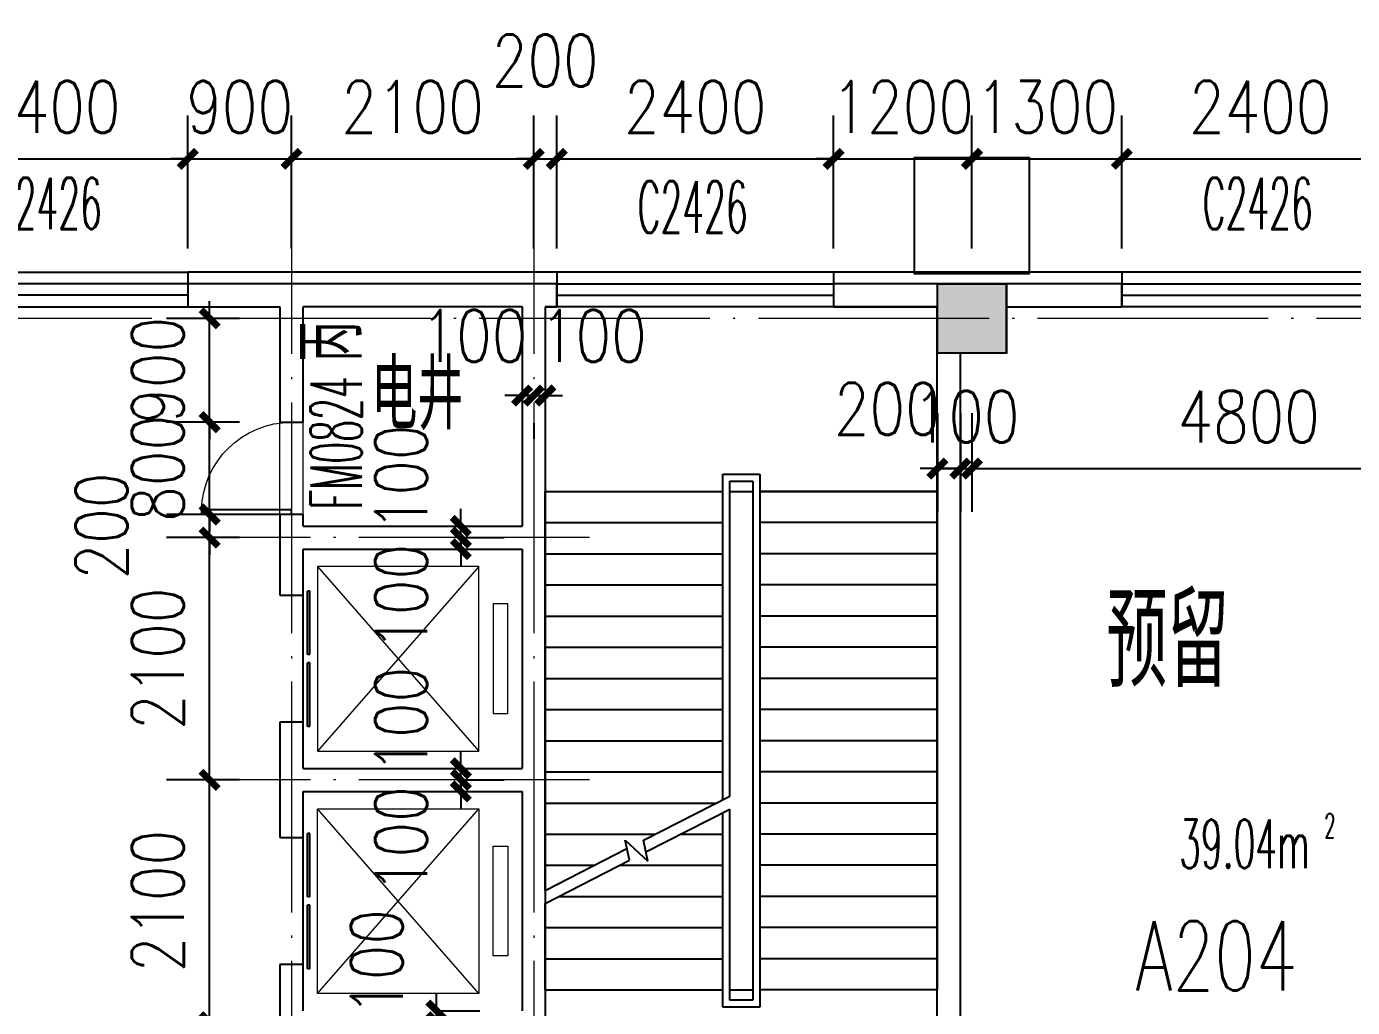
# Model space of a CAD drawing. Extents: x 1417642 to 3570900, y 124798 to 1191112.
# Drawn here: x 1503181 to 1514679, y 536399 to 544900 of the extents above; entities that cross this region are included whole.
import ezdxf

# ---------------------------------------------------------------- set-up
doc = ezdxf.new("R2010")
doc.units = 0
doc.header["$LTSCALE"] = 1000
doc.header["$MEASUREMENT"] = 0
doc.linetypes.add('DOTE', pattern=[2.42, 2, -0.2, 0.02, -0.2])
doc.layers.get('0').update_dxf_attribs({"linetype": 'CONTINUOUS'})
doc.layers.get('Defpoints').update_dxf_attribs({"linetype": 'CONTINUOUS'})
for name, color, linetype in [('colu', 2, 'CONTINUOUS'), ('COLUMN', 9, 'CONTINUOUS'), ('DIM_SYMB', 3, 'CONTINUOUS'), ('DOTE', 1, 'DOTE'), ('PUB_DIM', 3, 'CONTINUOUS'), ('PUB_HATCH', 8, 'CONTINUOUS'), ('PUB_TEXT', 40, 'CONTINUOUS'), ('SPACE', 7, 'CONTINUOUS'), ('STAIR', 2, 'CONTINUOUS'), ('SURFACE', 6, 'CONTINUOUS'), ('tiaozheng', 20, 'CONTINUOUS'), ('WALL', 4, 'CONTINUOUS'), ('WINDOW', 2, 'CONTINUOUS'), ('WINDOW_TEXT', 7, 'CONTINUOUS'), ('填充', 252, 'CONTINUOUS'), ('柱填充 @ 1', 8, 'CONTINUOUS'), ('立面造型', 40, 'CONTINUOUS')]:
    doc.layers.add(name, color=color, linetype=linetype)
doc.styles.add('_TCH_SPACE', font='ROMANS', dxfattribs={"width": 0.7, "height": 5, "bigfont": 'Z'})
doc.styles.add('_TCH_WINDOW', font='ROMANS.shx', dxfattribs={"width": 0.7, "height": 400, "bigfont": 'Z.shx'})
doc.styles.add('DIM_FONT', font='SIMPLEX.shx', dxfattribs={"width": 0.8})
doc.styles.add('Z', font='ROMANS', dxfattribs={"width": 0.7, "bigfont": 'Z'})
doc.dimstyles.new('DIMN150', dxfattribs={"dimscale": 1.5, "dimtxt": 300, "dimasz": 100, "dimexe": 250, "dimexo": 300, "dimgap": 150, "dimtad": 1, "dimdec": 0, "dimzin": 0, "dimdsep": 46, "dimtxsty": 'DIM_FONT', "dimblk": 'ARCHTICK', "dimcen": 0.09, "dimdle": 1.5, "dimclrt": 7, "dimazin": 2, "dimtfac": 1, "dimtdec": 0, "dimtix": 1, "dimtmove": 2, "dimatfit": 3, "dimldrblk": 'ARCHTICK', "dimfxl": 1, "dimtolj": 1, "dimtzin": 0, "dimarcsym": 0})

# ---------------------------------------------------------------- blocks, each defined once
blk = doc.blocks.new('5873')
at = {"layer": '柱填充 @ 1', "ltscale": 1000}
blk.add_hatch(color=256, dxfattribs=at).paths.add_polyline_path([(1575228, 714085), (1575828, 714085), (1575828, 713485), (1575228, 713485)])
at = {"layer": 'colu', "ltscale": 1000}
blk.add_lwpolyline([(1575228, 714085), (1575828, 714085), (1575828, 713485), (1575228, 713485)], close=True, dxfattribs=at)
blk = doc.blocks.new('_ArchTick')
at = {"color": 0, "linetype": 'ByBlock', "const_width": 0.4}
blk.add_lwpolyline([(-0.5, -0.5), (0.5, 0.5)], dxfattribs=at)
blk = doc.blocks.new('*D2365')
at = {"layer": 'Defpoints', "color": 0}
for p in [(1506318, 536371), (1506736, 536371), (1506318, 536271)]:
    blk.add_point(p, dxfattribs=at)
at = {"layer": 'PUB_DIM', "color": 0, "lineweight": -2}
for p, q in [((1506736, 536371), (1506736, 536521)), ((1506736, 536271), (1506736, 536371)), ((1506768, 536371), (1507111, 536371)), ((1506736, 536271), (1506736, 536121)), ((1506768, 536271), (1507111, 536271))]:
    blk.add_line(p, q, dxfattribs=at)
at = {"layer": 'PUB_DIM', "color": 0, "lineweight": -2, "xscale": 150, "yscale": 150, "zscale": 150}
for p, rotation in [((1506736, 536371), 270), ((1506736, 536271), 90)]:
    blk.add_blockref('_ArchTick', p, dxfattribs=dict(at, rotation=rotation))
at = {"layer": 'PUB_DIM', "color": 7, "insert": (1506218, 536789), "char_height": 450, "attachment_point": 5, "rotation": 90, "style": 'DIM_FONT'}
blk.add_mtext('\\A1;100', dxfattribs=at)
blk = doc.blocks.new('*D2366')
at = {"layer": 'Defpoints', "color": 0}
for p in [(1506318, 536271), (1506736, 536271), (1506318, 536171)]:
    blk.add_point(p, dxfattribs=at)
at = {"layer": 'PUB_DIM', "color": 0, "lineweight": -2}
for p, q in [((1506736, 536271), (1506736, 536421)), ((1506736, 536171), (1506736, 536271)), ((1506768, 536271), (1507111, 536271)), ((1506736, 536171), (1506736, 536021)), ((1506768, 536171), (1507111, 536171))]:
    blk.add_line(p, q, dxfattribs=at)
at = {"layer": 'PUB_DIM', "color": 0, "lineweight": -2, "xscale": 150, "yscale": 150, "zscale": 150}
for p, rotation in [((1506736, 536271), 270), ((1506736, 536171), 90)]:
    blk.add_blockref('_ArchTick', p, dxfattribs=dict(at, rotation=rotation))
at = {"layer": 'PUB_DIM', "color": 7, "insert": (1506218, 535753), "char_height": 450, "attachment_point": 5, "rotation": 90, "style": 'DIM_FONT'}
blk.add_mtext('\\A1;100', dxfattribs=at)
blk = doc.blocks.new('*D2367')
at = {"layer": 'Defpoints', "color": 0}
for p in [(1506529, 538471), (1506947, 538471), (1506529, 538371)]:
    blk.add_point(p, dxfattribs=at)
at = {"layer": 'PUB_DIM', "color": 0, "lineweight": -2}
for p, q in [((1506947, 538471), (1506947, 538621)), ((1506947, 538371), (1506947, 538471)), ((1506979, 538471), (1507322, 538471)), ((1506947, 538371), (1506947, 538221)), ((1506979, 538371), (1507322, 538371))]:
    blk.add_line(p, q, dxfattribs=at)
at = {"layer": 'PUB_DIM', "color": 0, "lineweight": -2, "xscale": 150, "yscale": 150, "zscale": 150}
for p, rotation in [((1506947, 538471), 270), ((1506947, 538371), 90)]:
    blk.add_blockref('_ArchTick', p, dxfattribs=dict(at, rotation=rotation))
at = {"layer": 'PUB_DIM', "color": 7, "insert": (1506429, 538889), "char_height": 450, "attachment_point": 5, "rotation": 90, "style": 'DIM_FONT'}
blk.add_mtext('\\A1;100', dxfattribs=at)
blk = doc.blocks.new('*D2368')
at = {"layer": 'Defpoints', "color": 0}
for p in [(1506529, 538371), (1506947, 538371), (1506529, 538271)]:
    blk.add_point(p, dxfattribs=at)
at = {"layer": 'PUB_DIM', "color": 0, "lineweight": -2}
for p, q in [((1506947, 538371), (1506947, 538521)), ((1506947, 538271), (1506947, 538371)), ((1506979, 538371), (1507322, 538371)), ((1506947, 538271), (1506947, 538121)), ((1506979, 538271), (1507322, 538271))]:
    blk.add_line(p, q, dxfattribs=at)
at = {"layer": 'PUB_DIM', "color": 0, "lineweight": -2, "xscale": 150, "yscale": 150, "zscale": 150}
for p, rotation in [((1506947, 538371), 270), ((1506947, 538271), 90)]:
    blk.add_blockref('_ArchTick', p, dxfattribs=dict(at, rotation=rotation))
at = {"layer": 'PUB_DIM', "color": 7, "insert": (1506429, 537853), "char_height": 450, "attachment_point": 5, "rotation": 90, "style": 'DIM_FONT'}
blk.add_mtext('\\A1;100', dxfattribs=at)
blk = doc.blocks.new('*D2369')
at = {"layer": 'Defpoints', "color": 0}
for p in [(1506529, 540571), (1506947, 540571), (1506529, 540471)]:
    blk.add_point(p, dxfattribs=at)
at = {"layer": 'PUB_DIM', "color": 0, "lineweight": -2}
for p, q in [((1506947, 540571), (1506947, 540721)), ((1506947, 540471), (1506947, 540571)), ((1506979, 540571), (1507322, 540571)), ((1506947, 540471), (1506947, 540321)), ((1506979, 540471), (1507322, 540471))]:
    blk.add_line(p, q, dxfattribs=at)
at = {"layer": 'PUB_DIM', "color": 0, "lineweight": -2, "xscale": 150, "yscale": 150, "zscale": 150}
for p, rotation in [((1506947, 540571), 270), ((1506947, 540471), 90)]:
    blk.add_blockref('_ArchTick', p, dxfattribs=dict(at, rotation=rotation))
at = {"layer": 'PUB_DIM', "color": 7, "insert": (1506429, 540989), "char_height": 450, "attachment_point": 5, "rotation": 90, "style": 'DIM_FONT'}
blk.add_mtext('\\A1;100', dxfattribs=at)
blk = doc.blocks.new('*D2370')
at = {"layer": 'Defpoints', "color": 0}
for p in [(1506529, 540471), (1506947, 540471), (1506529, 540371)]:
    blk.add_point(p, dxfattribs=at)
at = {"layer": 'PUB_DIM', "color": 0, "lineweight": -2}
for p, q in [((1506947, 540471), (1506947, 540621)), ((1506947, 540371), (1506947, 540471)), ((1506979, 540471), (1507322, 540471)), ((1506947, 540371), (1506947, 540221)), ((1506979, 540371), (1507322, 540371))]:
    blk.add_line(p, q, dxfattribs=at)
at = {"layer": 'PUB_DIM', "color": 0, "lineweight": -2, "xscale": 150, "yscale": 150, "zscale": 150}
for p, rotation in [((1506947, 540471), 270), ((1506947, 540371), 90)]:
    blk.add_blockref('_ArchTick', p, dxfattribs=dict(at, rotation=rotation))
at = {"layer": 'PUB_DIM', "color": 7, "insert": (1506429, 539953), "char_height": 450, "attachment_point": 5, "rotation": 90, "style": 'DIM_FONT'}
blk.add_mtext('\\A1;100', dxfattribs=at)
blk = doc.blocks.new('*D2371')
at = {"layer": 'Defpoints', "color": 0}
for p in [(1507479, 541913), (1507579, 541913), (1507579, 541702)]:
    blk.add_point(p, dxfattribs=at)
at = {"layer": 'PUB_DIM', "color": 0, "lineweight": -2}
for p, q in [((1507479, 541702), (1507329, 541702)), ((1507479, 541702), (1507579, 541702)), ((1507579, 541702), (1507729, 541702)), ((1507479, 541463), (1507479, 541327)), ((1507579, 541463), (1507579, 541327))]:
    blk.add_line(p, q, dxfattribs=at)
at = {"layer": 'PUB_DIM', "color": 0, "lineweight": -2, "xscale": 150, "yscale": 150, "zscale": 150}
blk.add_blockref('_ArchTick', (1507479, 541702), dxfattribs=at)
at = {"layer": 'PUB_DIM', "color": 0, "lineweight": -2, "xscale": 150, "yscale": 150, "zscale": 150, "rotation": 180}
blk.add_blockref('_ArchTick', (1507579, 541702), dxfattribs=at)
at = {"layer": 'PUB_DIM', "color": 7, "insert": (1507061, 542219), "char_height": 450, "attachment_point": 5, "style": 'DIM_FONT'}
blk.add_mtext('\\A1;100', dxfattribs=at)
blk = doc.blocks.new('*D2372')
at = {"layer": 'Defpoints', "color": 0}
for p in [(1507579, 541913), (1507679, 541913), (1507679, 541702)]:
    blk.add_point(p, dxfattribs=at)
at = {"layer": 'PUB_DIM', "color": 0, "lineweight": -2}
for p, q in [((1507579, 541702), (1507429, 541702)), ((1507579, 541702), (1507679, 541702)), ((1507679, 541702), (1507829, 541702)), ((1507579, 541463), (1507579, 541327)), ((1507679, 541463), (1507679, 541327))]:
    blk.add_line(p, q, dxfattribs=at)
at = {"layer": 'PUB_DIM', "color": 0, "lineweight": -2, "xscale": 150, "yscale": 150, "zscale": 150}
blk.add_blockref('_ArchTick', (1507579, 541702), dxfattribs=at)
at = {"layer": 'PUB_DIM', "color": 0, "lineweight": -2, "xscale": 150, "yscale": 150, "zscale": 150, "rotation": 180}
blk.add_blockref('_ArchTick', (1507679, 541702), dxfattribs=at)
at = {"layer": 'PUB_DIM', "color": 7, "insert": (1508096, 542219), "char_height": 450, "attachment_point": 5, "style": 'DIM_FONT'}
blk.add_mtext('\\A1;100', dxfattribs=at)
blk = doc.blocks.new('*D2734')
at = {"layer": 'Defpoints', "color": 0}
for p in [(1504769, 542371), (1505479, 542371), (1505479, 541471)]:
    blk.add_point(p, dxfattribs=at)
at = {"layer": 'PUB_DIM', "color": 0, "lineweight": -2}
for p, q in [((1504769, 542371), (1504769, 542521)), ((1505029, 542371), (1504394, 542371)), ((1504769, 541471), (1504769, 542371)), ((1505029, 541471), (1504394, 541471)), ((1504769, 541471), (1504769, 541321))]:
    blk.add_line(p, q, dxfattribs=at)
at = {"layer": 'PUB_DIM', "color": 0, "lineweight": -2, "xscale": 150, "yscale": 150, "zscale": 150}
for p, rotation in [((1504769, 542371), 270), ((1504769, 541471), 90)]:
    blk.add_blockref('_ArchTick', p, dxfattribs=dict(at, rotation=rotation))
at = {"layer": 'PUB_DIM', "color": 7, "insert": (1504319, 541921), "char_height": 450, "attachment_point": 5, "rotation": 90, "style": 'DIM_FONT'}
blk.add_mtext('\\A1;900', dxfattribs=at)
blk = doc.blocks.new('*D2735')
at = {"layer": 'Defpoints', "color": 0}
for p in [(1504769, 541471), (1505479, 541471), (1505479, 540671)]:
    blk.add_point(p, dxfattribs=at)
at = {"layer": 'PUB_DIM', "color": 0, "lineweight": -2}
for p, q in [((1504769, 541471), (1504769, 541621)), ((1505029, 541471), (1504394, 541471)), ((1504769, 540671), (1504769, 541471)), ((1505029, 540671), (1504394, 540671)), ((1504769, 540671), (1504769, 540521))]:
    blk.add_line(p, q, dxfattribs=at)
at = {"layer": 'PUB_DIM', "color": 0, "lineweight": -2, "xscale": 150, "yscale": 150, "zscale": 150}
for p, rotation in [((1504769, 541471), 270), ((1504769, 540671), 90)]:
    blk.add_blockref('_ArchTick', p, dxfattribs=dict(at, rotation=rotation))
at = {"layer": 'PUB_DIM', "color": 7, "insert": (1504319, 541071), "char_height": 450, "attachment_point": 5, "rotation": 90, "style": 'DIM_FONT'}
blk.add_mtext('\\A1;800', dxfattribs=at)
blk = doc.blocks.new('*D2736')
at = {"layer": 'Defpoints', "color": 0}
for p in [(1504769, 540671), (1505479, 540671), (1505479, 540471)]:
    blk.add_point(p, dxfattribs=at)
at = {"layer": 'PUB_DIM', "color": 0, "lineweight": -2}
for p, q in [((1504769, 540671), (1504769, 540821)), ((1505029, 540671), (1504394, 540671)), ((1504769, 540471), (1504769, 540671)), ((1505029, 540471), (1504394, 540471)), ((1504769, 540471), (1504769, 540321))]:
    blk.add_line(p, q, dxfattribs=at)
at = {"layer": 'PUB_DIM', "color": 0, "lineweight": -2, "xscale": 150, "yscale": 150, "zscale": 150}
for p, rotation in [((1504769, 540671), 270), ((1504769, 540471), 90)]:
    blk.add_blockref('_ArchTick', p, dxfattribs=dict(at, rotation=rotation))
at = {"layer": 'PUB_DIM', "color": 7, "insert": (1503831, 540571), "char_height": 450, "attachment_point": 5, "rotation": 90, "style": 'DIM_FONT'}
blk.add_mtext('\\A1;200', dxfattribs=at)
blk = doc.blocks.new('*D2737')
at = {"layer": 'Defpoints', "color": 0}
for p in [(1504769, 540471), (1505479, 540471), (1505479, 538371)]:
    blk.add_point(p, dxfattribs=at)
at = {"layer": 'PUB_DIM', "color": 0, "lineweight": -2}
for p, q in [((1505029, 540471), (1504394, 540471)), ((1504769, 538369), (1504769, 540473)), ((1505029, 538371), (1504394, 538371))]:
    blk.add_line(p, q, dxfattribs=at)
at = {"layer": 'PUB_DIM', "color": 0, "lineweight": -2, "xscale": 150, "yscale": 150, "zscale": 150}
for p, rotation in [((1504769, 540471), 90), ((1504769, 538371), 270)]:
    blk.add_blockref('_ArchTick', p, dxfattribs=dict(at, rotation=rotation))
at = {"layer": 'PUB_DIM', "color": 7, "insert": (1504319, 539421), "char_height": 450, "attachment_point": 5, "rotation": 90, "style": 'DIM_FONT'}
blk.add_mtext('\\A1;2100', dxfattribs=at)
blk = doc.blocks.new('*D2738')
at = {"layer": 'Defpoints', "color": 0}
for p in [(1504769, 538371), (1505479, 538371), (1505479, 536271)]:
    blk.add_point(p, dxfattribs=at)
at = {"layer": 'PUB_DIM', "color": 0, "lineweight": -2}
for p, q in [((1505029, 538371), (1504394, 538371)), ((1504769, 536269), (1504769, 538373)), ((1505029, 536271), (1504394, 536271))]:
    blk.add_line(p, q, dxfattribs=at)
at = {"layer": 'PUB_DIM', "color": 0, "lineweight": -2, "xscale": 150, "yscale": 150, "zscale": 150}
for p, rotation in [((1504769, 538371), 90), ((1504769, 536271), 270)]:
    blk.add_blockref('_ArchTick', p, dxfattribs=dict(at, rotation=rotation))
at = {"layer": 'PUB_DIM', "color": 7, "insert": (1504319, 537321), "char_height": 450, "attachment_point": 5, "rotation": 90, "style": 'DIM_FONT'}
blk.add_mtext('\\A1;2100', dxfattribs=at)
blk = doc.blocks.new('*D3037')
at = {"layer": 'Defpoints', "color": 0}
for p in [(1511079, 541999), (1511279, 541999), (1511279, 541069)]:
    blk.add_point(p, dxfattribs=at)
at = {"layer": 'PUB_DIM', "color": 0, "lineweight": -2}
for p, q in [((1511079, 541549), (1511079, 540694)), ((1511279, 541549), (1511279, 540694)), ((1511079, 541069), (1510929, 541069)), ((1511079, 541069), (1511279, 541069)), ((1511279, 541069), (1511429, 541069))]:
    blk.add_line(p, q, dxfattribs=at)
at = {"layer": 'PUB_DIM', "color": 0, "lineweight": -2, "xscale": 150, "yscale": 150, "zscale": 150}
blk.add_blockref('_ArchTick', (1511079, 541069), dxfattribs=at)
at = {"layer": 'PUB_DIM', "color": 0, "lineweight": -2, "xscale": 150, "yscale": 150, "zscale": 150, "rotation": 180}
blk.add_blockref('_ArchTick', (1511279, 541069), dxfattribs=at)
at = {"layer": 'PUB_DIM', "color": 7, "insert": (1510645, 541586), "char_height": 450, "attachment_point": 5, "style": 'DIM_FONT'}
blk.add_mtext('\\A1;200', dxfattribs=at)
blk = doc.blocks.new('*D3038')
at = {"layer": 'Defpoints', "color": 0}
for p in [(1511279, 541999), (1511379, 541999), (1511379, 541069)]:
    blk.add_point(p, dxfattribs=at)
at = {"layer": 'PUB_DIM', "color": 0, "lineweight": -2}
for p, q in [((1511279, 541549), (1511279, 540694)), ((1511379, 541549), (1511379, 540694)), ((1511279, 541069), (1511129, 541069)), ((1511279, 541069), (1511379, 541069)), ((1511379, 541069), (1511529, 541069))]:
    blk.add_line(p, q, dxfattribs=at)
at = {"layer": 'PUB_DIM', "color": 0, "lineweight": -2, "xscale": 150, "yscale": 150, "zscale": 150}
blk.add_blockref('_ArchTick', (1511279, 541069), dxfattribs=at)
at = {"layer": 'PUB_DIM', "color": 0, "lineweight": -2, "xscale": 150, "yscale": 150, "zscale": 150, "rotation": 180}
blk.add_blockref('_ArchTick', (1511379, 541069), dxfattribs=at)
at = {"layer": 'PUB_DIM', "color": 7, "insert": (1511329, 541519), "char_height": 450, "attachment_point": 5, "style": 'DIM_FONT'}
blk.add_mtext('\\A1;100', dxfattribs=at)
blk = doc.blocks.new('*D3039')
at = {"layer": 'Defpoints', "color": 0}
for p in [(1511379, 541999), (1516179, 541999), (1516179, 541069)]:
    blk.add_point(p, dxfattribs=at)
at = {"layer": 'PUB_DIM', "color": 0, "lineweight": -2}
for p, q in [((1511379, 541549), (1511379, 540694)), ((1516179, 541549), (1516179, 540694)), ((1511376, 541069), (1516181, 541069))]:
    blk.add_line(p, q, dxfattribs=at)
at = {"layer": 'PUB_DIM', "color": 0, "lineweight": -2, "xscale": 150, "yscale": 150, "zscale": 150, "rotation": 180}
blk.add_blockref('_ArchTick', (1511379, 541069), dxfattribs=at)
at = {"layer": 'PUB_DIM', "color": 0, "lineweight": -2, "xscale": 150, "yscale": 150, "zscale": 150}
blk.add_blockref('_ArchTick', (1516179, 541069), dxfattribs=at)
at = {"layer": 'PUB_DIM', "color": 7, "insert": (1513779, 541519), "char_height": 450, "attachment_point": 5, "style": 'DIM_FONT'}
blk.add_mtext('\\A1;4800', dxfattribs=at)
blk = doc.blocks.new('*D3158')
at = {"layer": 'Defpoints', "color": 0}
for p in [(1515079, 543753), (1512679, 542527), (1515079, 542527)]:
    blk.add_point(p, dxfattribs=at)
at = {"layer": 'PUB_DIM', "color": 0, "lineweight": -2}
for p, q in [((1512679, 542977), (1512679, 544128)), ((1515079, 542977), (1515079, 544128)), ((1512676, 543753), (1515081, 543753))]:
    blk.add_line(p, q, dxfattribs=at)
at = {"layer": 'PUB_DIM', "color": 0, "lineweight": -2, "xscale": 150, "yscale": 150, "zscale": 150, "rotation": 180}
blk.add_blockref('_ArchTick', (1512679, 543753), dxfattribs=at)
at = {"layer": 'PUB_DIM', "color": 0, "lineweight": -2, "xscale": 150, "yscale": 150, "zscale": 150}
blk.add_blockref('_ArchTick', (1515079, 543753), dxfattribs=at)
at = {"layer": 'PUB_DIM', "color": 7, "insert": (1513879, 544203), "char_height": 450, "attachment_point": 5, "style": 'DIM_FONT'}
blk.add_mtext('\\A1;2400', dxfattribs=at)
blk = doc.blocks.new('*D3159')
at = {"layer": 'Defpoints', "color": 0}
for p in [(1512679, 543753), (1511379, 542527), (1512679, 542527)]:
    blk.add_point(p, dxfattribs=at)
at = {"layer": 'PUB_DIM', "color": 0, "lineweight": -2}
for p, q in [((1511379, 542977), (1511379, 544128)), ((1512679, 542977), (1512679, 544128)), ((1511379, 543753), (1511229, 543753)), ((1511379, 543753), (1512679, 543753)), ((1512679, 543753), (1512829, 543753))]:
    blk.add_line(p, q, dxfattribs=at)
at = {"layer": 'PUB_DIM', "color": 0, "lineweight": -2, "xscale": 150, "yscale": 150, "zscale": 150}
blk.add_blockref('_ArchTick', (1511379, 543753), dxfattribs=at)
at = {"layer": 'PUB_DIM', "color": 0, "lineweight": -2, "xscale": 150, "yscale": 150, "zscale": 150, "rotation": 180}
blk.add_blockref('_ArchTick', (1512679, 543753), dxfattribs=at)
at = {"layer": 'PUB_DIM', "color": 7, "insert": (1512029, 544203), "char_height": 450, "attachment_point": 5, "style": 'DIM_FONT'}
blk.add_mtext('\\A1;1300', dxfattribs=at)
blk = doc.blocks.new('*D3160')
at = {"layer": 'Defpoints', "color": 0}
for p in [(1511379, 543753), (1510179, 542527), (1511379, 542527)]:
    blk.add_point(p, dxfattribs=at)
at = {"layer": 'PUB_DIM', "color": 0, "lineweight": -2}
for p, q in [((1510179, 542977), (1510179, 544128)), ((1511379, 542977), (1511379, 544128)), ((1510179, 543753), (1510029, 543753)), ((1510179, 543753), (1511379, 543753)), ((1511379, 543753), (1511529, 543753))]:
    blk.add_line(p, q, dxfattribs=at)
at = {"layer": 'PUB_DIM', "color": 0, "lineweight": -2, "xscale": 150, "yscale": 150, "zscale": 150}
blk.add_blockref('_ArchTick', (1510179, 543753), dxfattribs=at)
at = {"layer": 'PUB_DIM', "color": 0, "lineweight": -2, "xscale": 150, "yscale": 150, "zscale": 150, "rotation": 180}
blk.add_blockref('_ArchTick', (1511379, 543753), dxfattribs=at)
at = {"layer": 'PUB_DIM', "color": 7, "insert": (1510779, 544203), "char_height": 450, "attachment_point": 5, "style": 'DIM_FONT'}
blk.add_mtext('\\A1;1200', dxfattribs=at)
blk = doc.blocks.new('*D3161')
at = {"layer": 'Defpoints', "color": 0}
for p in [(1510179, 543753), (1507779, 542527), (1510179, 542527)]:
    blk.add_point(p, dxfattribs=at)
at = {"layer": 'PUB_DIM', "color": 0, "lineweight": -2}
for p, q in [((1507779, 542977), (1507779, 544128)), ((1510179, 542977), (1510179, 544128)), ((1507776, 543753), (1510181, 543753))]:
    blk.add_line(p, q, dxfattribs=at)
at = {"layer": 'PUB_DIM', "color": 0, "lineweight": -2, "xscale": 150, "yscale": 150, "zscale": 150, "rotation": 180}
blk.add_blockref('_ArchTick', (1507779, 543753), dxfattribs=at)
at = {"layer": 'PUB_DIM', "color": 0, "lineweight": -2, "xscale": 150, "yscale": 150, "zscale": 150}
blk.add_blockref('_ArchTick', (1510179, 543753), dxfattribs=at)
at = {"layer": 'PUB_DIM', "color": 7, "insert": (1508979, 544203), "char_height": 450, "attachment_point": 5, "style": 'DIM_FONT'}
blk.add_mtext('\\A1;2400', dxfattribs=at)
blk = doc.blocks.new('*D3162')
at = {"layer": 'Defpoints', "color": 0}
for p in [(1507779, 543753), (1507579, 542527), (1507779, 542527)]:
    blk.add_point(p, dxfattribs=at)
at = {"layer": 'PUB_DIM', "color": 0, "lineweight": -2}
for p, q in [((1507579, 542977), (1507579, 544128)), ((1507779, 542977), (1507779, 544128)), ((1507579, 543753), (1507429, 543753)), ((1507579, 543753), (1507779, 543753)), ((1507779, 543753), (1507929, 543753))]:
    blk.add_line(p, q, dxfattribs=at)
at = {"layer": 'PUB_DIM', "color": 0, "lineweight": -2, "xscale": 150, "yscale": 150, "zscale": 150}
blk.add_blockref('_ArchTick', (1507579, 543753), dxfattribs=at)
at = {"layer": 'PUB_DIM', "color": 0, "lineweight": -2, "xscale": 150, "yscale": 150, "zscale": 150, "rotation": 180}
blk.add_blockref('_ArchTick', (1507779, 543753), dxfattribs=at)
at = {"layer": 'PUB_DIM', "color": 7, "insert": (1507679, 544605), "char_height": 450, "attachment_point": 5, "style": 'DIM_FONT'}
blk.add_mtext('\\A1;200', dxfattribs=at)
blk = doc.blocks.new('*D3163')
at = {"layer": 'Defpoints', "color": 0}
for p in [(1507579, 543753), (1505479, 542527), (1507579, 542527)]:
    blk.add_point(p, dxfattribs=at)
at = {"layer": 'PUB_DIM', "color": 0, "lineweight": -2}
for p, q in [((1505479, 542977), (1505479, 544128)), ((1507579, 542977), (1507579, 544128)), ((1505476, 543753), (1507581, 543753))]:
    blk.add_line(p, q, dxfattribs=at)
at = {"layer": 'PUB_DIM', "color": 0, "lineweight": -2, "xscale": 150, "yscale": 150, "zscale": 150, "rotation": 180}
blk.add_blockref('_ArchTick', (1505479, 543753), dxfattribs=at)
at = {"layer": 'PUB_DIM', "color": 0, "lineweight": -2, "xscale": 150, "yscale": 150, "zscale": 150}
blk.add_blockref('_ArchTick', (1507579, 543753), dxfattribs=at)
at = {"layer": 'PUB_DIM', "color": 7, "insert": (1506529, 544203), "char_height": 450, "attachment_point": 5, "style": 'DIM_FONT'}
blk.add_mtext('\\A1;2100', dxfattribs=at)
blk = doc.blocks.new('*D3164')
at = {"layer": 'Defpoints', "color": 0}
for p in [(1505479, 543753), (1504579, 542527), (1505479, 542527)]:
    blk.add_point(p, dxfattribs=at)
at = {"layer": 'PUB_DIM', "color": 0, "lineweight": -2}
for p, q in [((1504579, 542977), (1504579, 544128)), ((1505479, 542977), (1505479, 544128)), ((1504579, 543753), (1504429, 543753)), ((1504579, 543753), (1505479, 543753)), ((1505479, 543753), (1505629, 543753))]:
    blk.add_line(p, q, dxfattribs=at)
at = {"layer": 'PUB_DIM', "color": 0, "lineweight": -2, "xscale": 150, "yscale": 150, "zscale": 150}
blk.add_blockref('_ArchTick', (1504579, 543753), dxfattribs=at)
at = {"layer": 'PUB_DIM', "color": 0, "lineweight": -2, "xscale": 150, "yscale": 150, "zscale": 150, "rotation": 180}
blk.add_blockref('_ArchTick', (1505479, 543753), dxfattribs=at)
at = {"layer": 'PUB_DIM', "color": 7, "insert": (1505029, 544203), "char_height": 450, "attachment_point": 5, "style": 'DIM_FONT'}
blk.add_mtext('\\A1;900', dxfattribs=at)
blk = doc.blocks.new('*D3165')
at = {"layer": 'Defpoints', "color": 0}
for p in [(1504579, 543753), (1502179, 542527), (1504579, 542527)]:
    blk.add_point(p, dxfattribs=at)
at = {"layer": 'PUB_DIM', "color": 0, "lineweight": -2}
for p, q in [((1502179, 542977), (1502179, 544128)), ((1504579, 542977), (1504579, 544128)), ((1502176, 543753), (1504581, 543753))]:
    blk.add_line(p, q, dxfattribs=at)
at = {"layer": 'PUB_DIM', "color": 0, "lineweight": -2, "xscale": 150, "yscale": 150, "zscale": 150, "rotation": 180}
blk.add_blockref('_ArchTick', (1502179, 543753), dxfattribs=at)
at = {"layer": 'PUB_DIM', "color": 0, "lineweight": -2, "xscale": 150, "yscale": 150, "zscale": 150}
blk.add_blockref('_ArchTick', (1504579, 543753), dxfattribs=at)
at = {"layer": 'PUB_DIM', "color": 7, "insert": (1503379, 544203), "char_height": 450, "attachment_point": 5, "style": 'DIM_FONT'}
blk.add_mtext('\\A1;2400', dxfattribs=at)
blk = doc.blocks.new('_FZH')
blk.add_lwpolyline([(-0.5, -0.5), (0.5, -0.5), (0.5, 0.5), (-0.5, 0.5)], close=True)
at = {"layer": 'PUB_HATCH'}
blk.add_solid([(-0.5, -0.5), (0.5, -0.5), (-0.5, 0.5), (0.5, 0.5)], dxfattribs=at)
blk = doc.blocks.new('$DorLib2D$00000001')
for p, q in [((0.45, 0.975), (0.5, 0.975)), ((0.45, 0), (0.45, 0.975)), ((0.5, 0), (0.5, 0.975)), ((0.5, 0), (0.45, 0))]:
    blk.add_line(p, q)
at = {"lineweight": 13}
blk.add_arc((0.475, 0), 0.975, 91.4693, 180, dxfattribs=at)
blk = doc.blocks.new('$TCHSYS$WIN2D')
for p, q in [((-0.5, 0.5), (0.5, 0.5)), ((-0.5, 0.5), (-0.5, -0.5)), ((0.5, 0.5), (0.5, -0.5)), ((0.5, 0.1667), (-0.5, 0.1667)), ((0.5, -0.1667), (-0.5, -0.1667)), ((-0.5, -0.5), (0.5, -0.5))]:
    blk.add_line(p, q)
blk = doc.blocks.new('$DORLIB2D$00000127')
at = {"color": 0}
for points in [[(-0.533, 0.795), (-0.533, 0.69)], [(-0.033, 0.795), (-0.533, 0.795)], [(-0.033, 0.795), (-0.033, 0.69)], [(0.533, 0.795), (0.033, 0.795)], [(0.033, 0.795), (0.033, 0.69)], [(0.533, 0.795), (0.533, 0.69)], [(-0.033, 0.69), (-0.533, 0.69)], [(0.533, 0.69), (0.033, 0.69)], [(0.5, 0.5), (-0.5, 0.5)]]:
    blk.add_lwpolyline(points, dxfattribs=at)

msp = doc.modelspace()

# ---------------------------------------------------------------- linework, layer by layer
at = {"layer": 'DIM_SYMB'}
for points in [[(1510278.7, 536415.9, 0, 0, 0), (1510278.7, 541670.9, 0, 0, 0), (1508478.7, 541670.9, 0, 0, 0), (1508478.7, 538350.9, 120, 0, 0), (1508478.7, 537900.9, 0, 0, 0)], [(1508478.7, 536415.9, 0, 0, 0), (1508478.7, 537180.9, 120, 0, 0), (1508478.7, 537630.9, 0, 0, 0)]]:
    msp.add_lwpolyline(points, format="xyseb", dxfattribs=at)
at = {"layer": 'DOTE', "lineweight": 0, "elevation": 0}
for points in [[(1505478.7, 544062.6), (1505478.7, 532145.9)], [(1507578.7, 544062.6), (1507578.7, 532145.9)], [(1596227.1, 542370.9), (1431752.3, 542370.9)], [(1508062.8, 540470.9), (1504567.4, 540470.9)], [(1508062.8, 538370.9), (1504567.4, 538370.9)]]:
    msp.add_lwpolyline(points, dxfattribs=at)
at = {"layer": 'STAIR'}
for p, q in [((1511078.7, 542470.9), (1507678.7, 542470.9)), ((1507678.7, 542470.9), (1507678.7, 540870.9)), ((1511078.7, 540870.9), (1511078.7, 542470.9)), ((1509218.7, 538200.5), (1509218.7, 541020.9)), ((1509218.7, 541020.9), (1509538.7, 541020.9)), ((1509538.7, 541020.9), (1509538.7, 536400.9)), ((1507678.7, 537412.9), (1507678.7, 540870.9)), ((1507678.7, 540870.9), (1509218.7, 540870.9)), ((1507678.7, 540870.9), (1509218.7, 540870.9)), ((1509278.7, 538231.2), (1509278.7, 540960.9)), ((1509278.7, 540960.9), (1509478.7, 540960.9)), ((1509278.7, 538231.2), (1509278.7, 540870.9)), ((1509278.7, 540870.9), (1509478.7, 540870.9)), ((1509478.7, 540960.9), (1509478.7, 536460.9)), ((1509478.7, 540870.9), (1509478.7, 536550.9)), ((1511078.7, 540870.9), (1509538.7, 540870.9)), ((1509538.7, 540870.9), (1511078.7, 540870.9)), ((1511078.7, 540870.9), (1511078.7, 536550.9)), ((1507678.7, 540600.9), (1509218.7, 540600.9)), ((1511078.7, 540600.9), (1509538.7, 540600.9)), ((1507678.7, 540330.9), (1509218.7, 540330.9)), ((1511078.7, 540330.9), (1509538.7, 540330.9)), ((1507678.7, 540060.9), (1509218.7, 540060.9)), ((1511078.7, 540060.9), (1509538.7, 540060.9)), ((1507678.7, 539790.9), (1509218.7, 539790.9)), ((1511078.7, 539790.9), (1509538.7, 539790.9)), ((1507678.7, 539520.9), (1509218.7, 539520.9)), ((1511078.7, 539520.9), (1509538.7, 539520.9)), ((1507678.7, 539250.9), (1509218.7, 539250.9)), ((1511078.7, 539250.9), (1509538.7, 539250.9)), ((1507678.7, 538980.9), (1509218.7, 538980.9)), ((1511078.7, 538980.9), (1509538.7, 538980.9)), ((1507678.7, 538710.9), (1509218.7, 538710.9)), ((1511078.7, 538710.9), (1509538.7, 538710.9)), ((1507678.7, 538440.9), (1509218.7, 538440.9)), ((1511078.7, 538440.9), (1509538.7, 538440.9)), ((1508530, 537848.3), (1509278.7, 538231.2)), ((1507678.7, 538170.9), (1509160.8, 538170.9)), ((1508551.7, 537747.1), (1509278.7, 538118.9)), ((1509278.7, 536550.9), (1509278.7, 538118.9)), ((1509278.7, 536460.9), (1509278.7, 538118.9)), ((1511078.7, 538170.9), (1509538.7, 538170.9)), ((1509218.7, 536400.9), (1509218.7, 538088.2)), ((1507678.7, 537900.9), (1508632.8, 537900.9)), ((1508852.4, 537900.9), (1509218.7, 537900.9)), ((1511078.7, 537900.9), (1509538.7, 537900.9)), ((1507678.7, 537412.9), (1508387.8, 537775.6)), ((1508409.5, 537674.4), (1508372.2, 537848.9)), ((1508372.2, 537848.9), (1508569.1, 537665.7)), ((1508569.1, 537665.7), (1508530, 537848.3)), ((1507678.7, 537300.6), (1508409.5, 537674.4)), ((1507678.7, 537630.9), (1508104.9, 537630.9)), ((1508324.5, 537630.9), (1509218.7, 537630.9)), ((1511078.7, 537630.9), (1509538.7, 537630.9)), ((1507678.7, 536550.9), (1507678.7, 537300.6)), ((1507796.6, 537360.9), (1509218.7, 537360.9)), ((1511078.7, 537360.9), (1509538.7, 537360.9)), ((1507678.7, 537090.9), (1509218.7, 537090.9)), ((1511078.7, 537090.9), (1509538.7, 537090.9)), ((1507678.7, 536820.9), (1509218.7, 536820.9)), ((1511078.7, 536820.9), (1509538.7, 536820.9)), ((1507678.7, 536550.9), (1509218.7, 536550.9)), ((1509278.7, 536550.9), (1509478.7, 536550.9)), ((1511078.7, 536550.9), (1509538.7, 536550.9)), ((1509538.7, 536400.9), (1509218.7, 536400.9)), ((1509478.7, 536460.9), (1509278.7, 536460.9))]:
    msp.add_line(p, q, dxfattribs=at)
at = {"layer": 'STAIR', "lineweight": 0}
for p, q in [((1507103.7, 540220.9, 0), (1505703.7, 540220.9, 0)), ((1505703.7, 540220.9, 0), (1505703.7, 538620.9, 0)), ((1507103.7, 540220.9, 0), (1505703.7, 538620.9, 0)), ((1505703.7, 540220.9, 0), (1507103.7, 538620.9, 0)), ((1507103.7, 538620.9, 0), (1507103.7, 540220.9, 0)), ((1507353.7, 539895.9, 0), (1507228.7, 539895.9, 0)), ((1507228.7, 539895.9, 0), (1507228.7, 538945.9, 0)), ((1507353.7, 538945.9, 0), (1507353.7, 539895.9, 0)), ((1507228.7, 538945.9, 0), (1507353.7, 538945.9, 0)), ((1505703.7, 538620.9, 0), (1507103.7, 538620.9, 0)), ((1505703.7, 536520.9, 0), (1505703.7, 538120.9, 0)), ((1505703.7, 538120.9, 0), (1507103.7, 538120.9, 0)), ((1507103.7, 536520.9, 0), (1505703.7, 538120.9, 0)), ((1505703.7, 536520.9, 0), (1507103.7, 538120.9, 0)), ((1507103.7, 538120.9, 0), (1507103.7, 536520.9, 0)), ((1507228.7, 536845.9, 0), (1507228.7, 537795.9, 0)), ((1507228.7, 537795.9, 0), (1507353.7, 537795.9, 0)), ((1507353.7, 537795.9, 0), (1507353.7, 536845.9, 0)), ((1507353.7, 536845.9, 0), (1507228.7, 536845.9, 0)), ((1507103.7, 536520.9, 0), (1505703.7, 536520.9, 0))]:
    msp.add_line(p, q, dxfattribs=at)
at = {"layer": 'SURFACE'}
for p, q in [((1504578.7, 542770.9), (1504578.7, 542670.9)), ((1505478.7, 542770.9), (1504578.7, 542770.9)), ((1507578.7, 542770.9), (1505478.7, 542770.9)), ((1507778.7, 542770.9), (1507578.7, 542770.9)), ((1507778.7, 542770.9), (1507778.7, 542670.9)), ((1510178.7, 542770.9), (1510178.7, 542670.9)), ((1511378.7, 542770.9), (1510178.7, 542770.9)), ((1512678.7, 542770.9), (1511378.7, 542770.9)), ((1512678.7, 542770.9), (1512678.7, 542670.9))]:
    msp.add_line(p, q, dxfattribs=at)
at = {"layer": 'WALL'}
for p, q in [((1505478.7, 542670.9), (1504578.7, 542670.9)), ((1504578.7, 542670.9), (1504578.7, 542470.9)), ((1507578.7, 542670.9), (1505478.7, 542670.9)), ((1507778.7, 542670.9), (1507578.7, 542670.9)), ((1507778.7, 542470.9), (1507778.7, 542670.9)), ((1511078.7, 542670.9), (1510178.7, 542670.9)), ((1510178.7, 542670.9), (1510178.7, 542470.9)), ((1512678.7, 542670.9), (1511678.7, 542670.9)), ((1512678.7, 542470.9), (1512678.7, 542670.9)), ((1504578.7, 542470.9), (1505378.7, 542470.9)), ((1505378.7, 542470.9), (1505378.7, 541470.9)), ((1505578.7, 541470.9), (1505578.7, 542470.9)), ((1507478.7, 542470.9), (1505578.7, 542470.9)), ((1507478.7, 542470.9), (1507478.7, 540570.9)), ((1507678.7, 542470.9), (1507678.7, 540470.9)), ((1507678.7, 542470.9), (1507778.7, 542470.9)), ((1510178.7, 542470.9), (1511078.7, 542470.9)), ((1511678.7, 542470.9), (1512678.7, 542470.9)), ((1511078.7, 534670.9), (1511078.7, 542070.9)), ((1511278.7, 534670.9), (1511278.7, 542070.9)), ((1505378.7, 541470.9), (1505578.7, 541470.9)), ((1505578.7, 540670.9), (1505378.7, 540670.9)), ((1505378.7, 540670.9), (1505378.7, 540470.9)), ((1505578.7, 540570.9), (1505578.7, 540670.9)), ((1505578.7, 540570.9), (1507478.7, 540570.9)), ((1505378.7, 540470.9), (1505378.7, 539970.9)), ((1507678.7, 540470.9), (1507678.7, 538370.9)), ((1505578.7, 540370.9), (1507478.7, 540370.9)), ((1505578.7, 539970.9), (1505578.7, 540370.9)), ((1507478.7, 540370.9), (1507478.7, 538470.9)), ((1505378.7, 539970.9), (1505578.7, 539970.9)), ((1505578.7, 538870.9), (1505378.7, 538870.9)), ((1505378.7, 538870.9), (1505378.7, 538370.9)), ((1505578.7, 538470.9), (1505578.7, 538870.9)), ((1505578.7, 538470.9), (1507478.7, 538470.9)), ((1505378.7, 538370.9), (1505378.7, 537870.9)), ((1507678.7, 538370.9), (1507678.7, 536270.9)), ((1505578.7, 538270.9), (1507478.7, 538270.9)), ((1505578.7, 537870.9), (1505578.7, 538270.9)), ((1507478.7, 538270.9), (1507478.7, 536370.9)), ((1505378.7, 537870.9), (1505578.7, 537870.9)), ((1505578.7, 536770.9), (1505378.7, 536770.9)), ((1505378.7, 536770.9), (1505378.7, 536270.9)), ((1505578.7, 536370.9), (1505578.7, 536770.9))]:
    msp.add_line(p, q, dxfattribs=at)
at = {"layer": 'WINDOW', "lineweight": 0}
for p, q in [((1505378.7, 540670.9, 0), (1505378.7, 541470.9)), ((1505578.7, 540670.9, 0), (1505578.7, 541470.9))]:
    msp.add_line(p, q, dxfattribs=at)
at = {"layer": '立面造型', "elevation": 0}
msp.add_lwpolyline([(1511878.7, 542760.8), (1511878.7, 543760.8), (1510878.6, 543760.8), (1510878.6, 542760.8)], close=True, dxfattribs=at)

# ---------------------------------------------------------------- block references
at = {"layer": 'COLUMN', "lineweight": 0, "xscale": 600, "yscale": 600, "zscale": 600}
msp.add_blockref('_FZH', (1511378.7, 542370.9, 0), dxfattribs=at)
at = {"layer": 'tiaozheng'}
msp.add_blockref('5873', (-64148.9, -171414.5, 0), dxfattribs=at)
at = {"layer": 'WINDOW', "color": 2}
ref = msp.add_blockref('$TCHSYS$WIN2D', (1503378.7, 542620.9), dxfattribs=dict(at, xscale=-2400, yscale=-300, zscale=-2400, rotation=180))
ref.add_attrib('A', 'C2426', (1502879.9, 543143.5), dxfattribs={"layer": 'WINDOW_TEXT', "color": 2, "height": 446.25, "style": '_TCH_WINDOW', "width": 0.494118})
ref = msp.add_blockref('$TCHSYS$WIN2D', (1508978.7, 542620.9), dxfattribs=dict(at, xscale=2400, yscale=-300, zscale=2400, rotation=180))
ref.add_attrib('A', 'C2426', (1508479.9, 543113.2), dxfattribs={"layer": 'WINDOW_TEXT', "color": 2, "height": 446.25, "style": '_TCH_WINDOW', "width": 0.494118})
ref = msp.add_blockref('$TCHSYS$WIN2D', (1513878.7, 542620.9), dxfattribs=dict(at, xscale=2400, yscale=-300, zscale=2400, rotation=180))
ref.add_attrib('A', 'C2426', (1513379.9, 543143.5), dxfattribs={"layer": 'WINDOW_TEXT', "color": 2, "height": 446.25, "style": '_TCH_WINDOW', "width": 0.494118})
at = {"layer": 'WINDOW', "lineweight": 0, "xscale": 800, "yscale": -800, "zscale": 800, "rotation": 270}
msp.add_blockref('$DorLib2D$00000001', (1505478.7, 541070.9), dxfattribs=at)
at = {"layer": 'WINDOW', "xscale": 1100, "yscale": 200, "zscale": 1100, "rotation": 270}
for p in [(1505478.7, 539420.9), (1505478.7, 537320.9)]:
    msp.add_blockref('$DORLIB2D$00000127', p, dxfattribs=at)

# ---------------------------------------------------------------- texts
at = {"layer": 'PUB_TEXT', "style": 'Z', "width": 0.7}
msp.add_text('电井', height=600, dxfattribs=at).set_placement((1506170.9, 541408.8, 0))
at = {"layer": 'PUB_TEXT', "color": 1, "lineweight": 60, "style": 'Z', "width": 0.7}
msp.add_text('A204', height=600, dxfattribs=at).set_placement((1512796, 536546.6))
at = {"layer": 'SPACE', "style": '_TCH_SPACE', "width": 0.525}
for s, height, p in [('39.04m', 420, (1513175.1, 537607, 0)), ('2', 210, (1514435.1, 537869.5, 0))]:
    msp.add_text(s, height=height, dxfattribs=at).set_placement(p)
at = {"layer": 'WINDOW_TEXT', "style": '_TCH_WINDOW'}
for s, height, width, p in [('丙', 525, 0.7, (1506088.5, 541996.1)), ('FM0824', 446.25, 0.494118, (1506088.5, 540715.1))]:
    msp.add_text(s, height=height, rotation=90, dxfattribs=dict(at, width=width)).set_placement(p)
at = {"layer": '填充', "insert": (1512543.4, 539975.6), "char_height": 800, "width": 2232.003, "attachment_point": 1, "style": '_TCH_WINDOW'}
msp.add_mtext('{\\C2;预留}', dxfattribs=at)

# ---------------------------------------------------------------- dimensions: what is measured, and where the dimension line sits
at = {"layer": 'PUB_DIM'}
for base, p1, p2, angle, picture, middle in [((1507778.7, 543753.4), (1507578.7, 542527.2), (1507778.7, 542527.2), 0, '*D3162', (1507678.7, 544604.7)), ((1507578.7, 541701.8), (1507478.7, 541912.6), (1507578.7, 541912.6), 0, '*D2371', (1507060.9, 542219.3)), ((1507678.7, 541701.8), (1507578.7, 541912.6), (1507678.7, 541912.6), 0, '*D2372', (1508096.4, 542219.3)), ((1511278.7, 541068.5), (1511078.7, 541998.7), (1511278.7, 541998.7), 0, '*D3037', (1510645.2, 541586)), ((1506946.6, 540570.9), (1506528.7, 540470.9), (1506528.7, 540570.9), 90, '*D2369', (1506429.1, 540988.6)), ((1504768.9, 540670.9), (1505478.7, 540470.9), (1505478.7, 540670.9), 90, '*D2736', (1503831.4, 540570.9)), ((1506946.6, 540470.9), (1506528.7, 540370.9), (1506528.7, 540470.9), 90, '*D2370', (1506429.1, 539953.1)), ((1506946.6, 538470.9), (1506528.7, 538370.9), (1506528.7, 538470.9), 90, '*D2367', (1506429.1, 538888.6)), ((1506946.6, 538370.9), (1506528.7, 538270.9), (1506528.7, 538370.9), 90, '*D2368', (1506429.1, 537853.1)), ((1506735.8, 536370.9), (1506317.8, 536270.9), (1506317.8, 536370.9), 90, '*D2365', (1506218.3, 536788.6)), ((1506735.8, 536270.9), (1506317.8, 536170.9), (1506317.8, 536270.9), 90, '*D2366', (1506218.3, 535753.1))]:
    dim = msp.add_linear_dim(base=base, p1=p1, p2=p2, angle=angle, dimstyle='DIMN150', dxfattribs=at)
    dim.commit()
    dim.dimension.update_dxf_attribs({"geometry": picture, "text_midpoint": middle, "dimtype": 129})
for p1, p2, distance, picture, middle in [((1502178.7, 542527.2), (1504578.7, 542527.2), 1226.2, '*D3165', (1503378.7, 544203.4)), ((1504578.7, 542527.2), (1505478.7, 542527.2), 1226.2, '*D3164', (1505028.7, 544203.4)), ((1505478.7, 542527.2), (1507578.7, 542527.2), 1226.2, '*D3163', (1506528.7, 544203.4)), ((1507778.7, 542527.2), (1510178.7, 542527.2), 1226.2, '*D3161', (1508978.7, 544203.4)), ((1510178.7, 542527.2), (1511378.7, 542527.2), 1226.2, '*D3160', (1510778.7, 544203.4)), ((1511378.7, 542527.2), (1512678.7, 542527.2), 1226.2, '*D3159', (1512028.7, 544203.4)), ((1512678.7, 542527.2), (1515078.7, 542527.2), 1226.2, '*D3158', (1513878.7, 544203.4)), ((1505478.7, 541470.9), (1505478.7, 542370.9), 709.8, '*D2734', (1504318.9, 541920.9)), ((1511278.7, 541998.7), (1511378.7, 541998.7), -930.2, '*D3038', (1511328.7, 541518.5)), ((1511378.7, 541998.7), (1516178.7, 541998.7), -930.2, '*D3039', (1513778.7, 541518.5)), ((1505478.7, 540670.9), (1505478.7, 541470.9), 709.8, '*D2735', (1504318.9, 541070.9)), ((1505478.7, 538370.9), (1505478.7, 540470.9), 709.8, '*D2737', (1504318.9, 539420.9)), ((1505478.7, 536270.9), (1505478.7, 538370.9), 709.8, '*D2738', (1504318.9, 537320.9))]:
    dim = msp.add_aligned_dim(p1=p1, p2=p2, distance=distance, dimstyle='DIMN150', dxfattribs=at)
    dim.commit()
    dim.dimension.update_dxf_attribs({"geometry": picture, "text_midpoint": middle})

doc.saveas('drawing.dxf')
